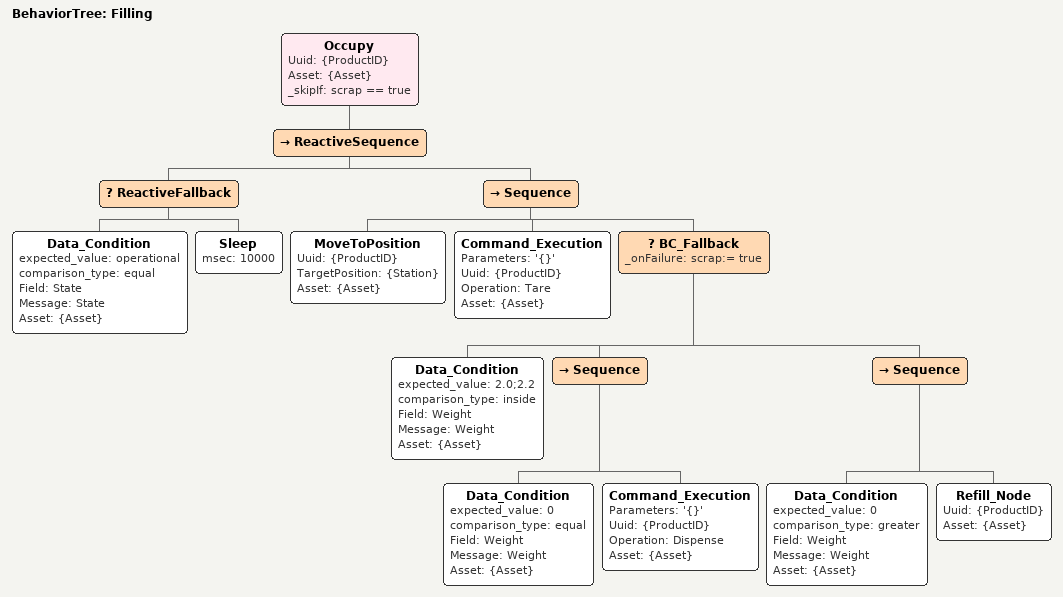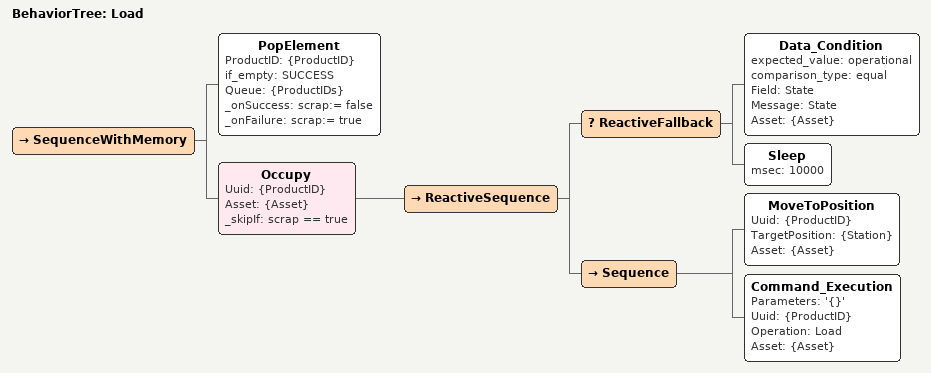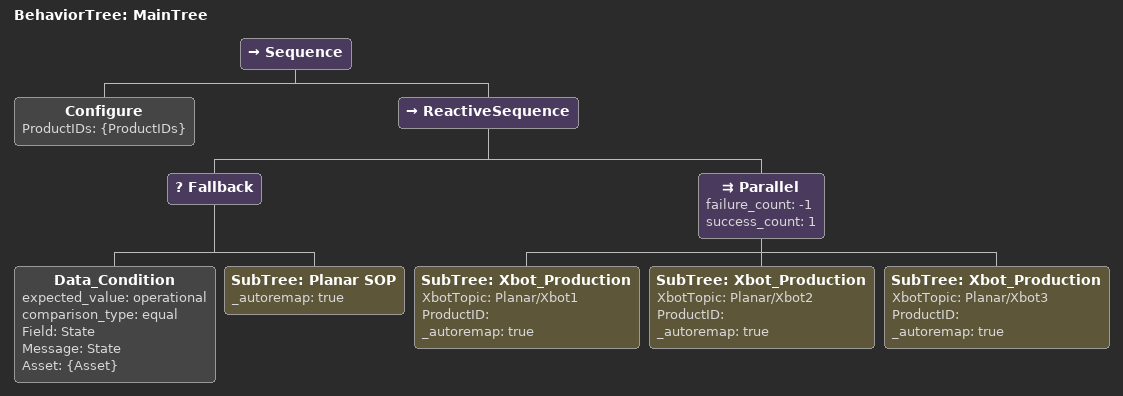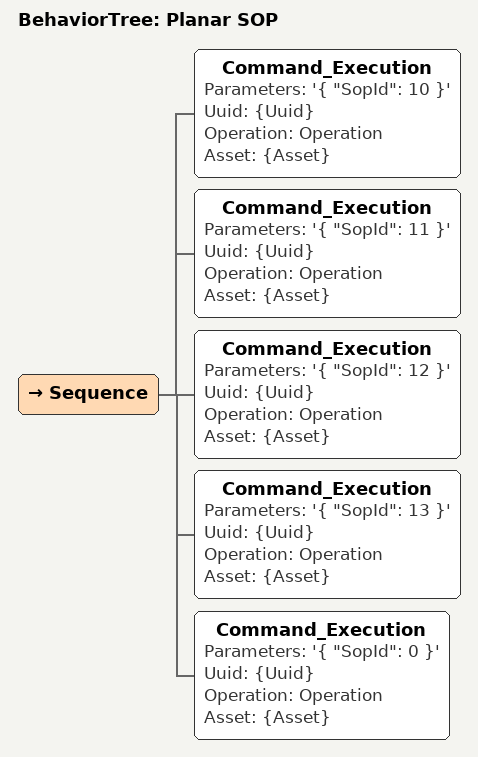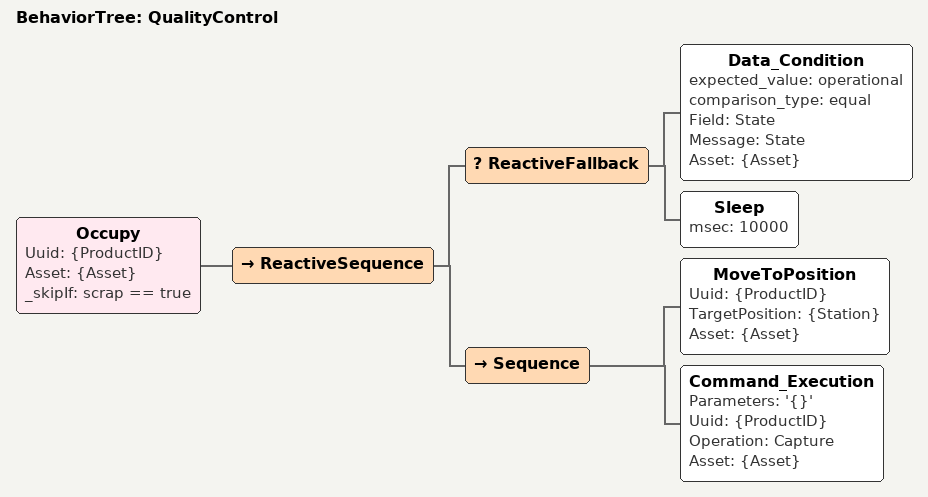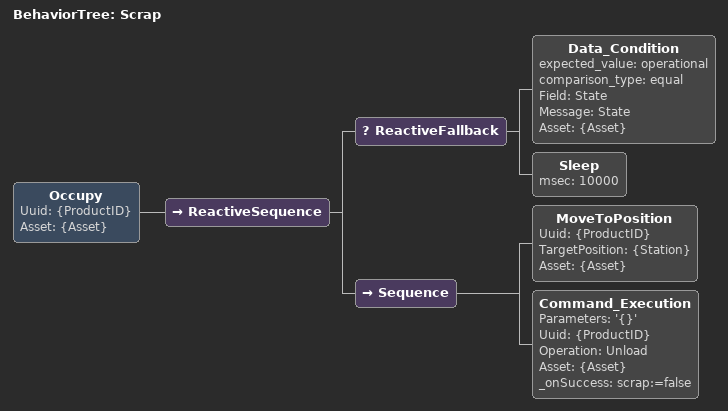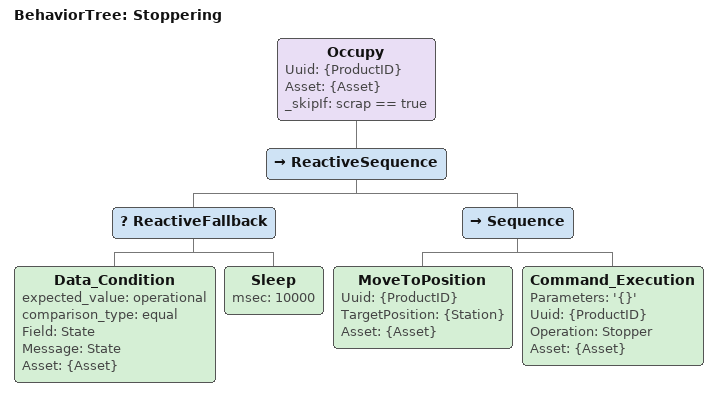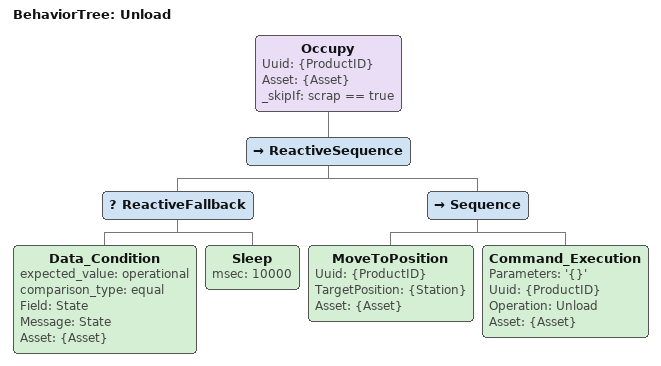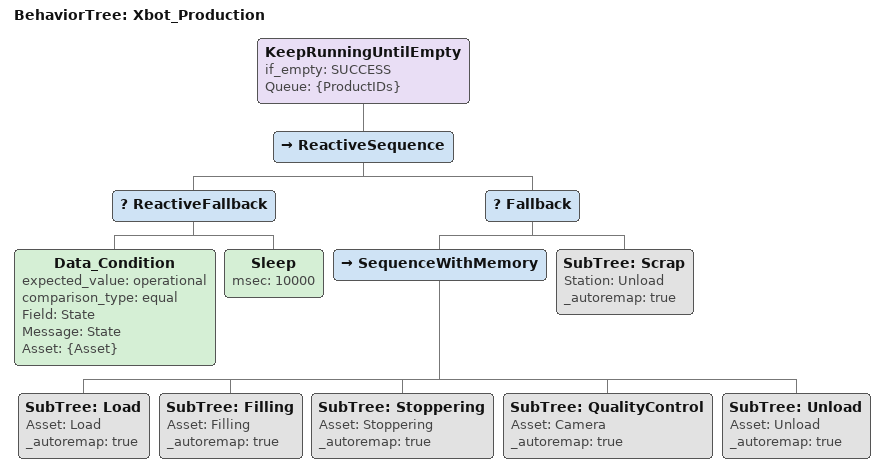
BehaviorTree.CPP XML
<?xml version="1.0" encoding="UTF-8"?>
<root BTCPP_format="4">
  <BehaviorTree ID="Filling">
    <Occupy Uuid="{ProductID}"
            Asset="{Asset}"
            _skipIf="scrap == true">
      <ReactiveSequence>
        <ReactiveFallback>
          <Data_Condition expected_value="operational"
                          comparison_type="equal"
                          Field="State"
                          Message="State"
                          Asset="{Asset}"/>
          <Sleep msec="10000"/>
        </ReactiveFallback>
        <Sequence>
          <MoveToPosition Uuid="{ProductID}"
                          TargetPosition="{Station}"
                          Asset="{Asset}"/>
          <Command_Execution Parameters="&apos;{}&apos;"
                             Uuid="{ProductID}"
                             Operation="Tare"
                             Asset="{Asset}"/>
          <BC_Fallback _onFailure="scrap:= true">
            <Data_Condition expected_value="2.0;2.2"
                            comparison_type="inside"
                            Field="Weight"
                            Message="Weight"
                            Asset="{Asset}"/>
            <Sequence>
              <Data_Condition expected_value="0"
                              comparison_type="equal"
                              Field="Weight"
                              Message="Weight"
                              Asset="{Asset}"/>
              <Command_Execution Parameters="&apos;{}&apos;"
                                 Uuid="{ProductID}"
                                 Operation="Dispense"
                                 Asset="{Asset}"/>
            </Sequence>
            <Sequence>
              <Data_Condition expected_value="0"
                              comparison_type="greater"
                              Field="Weight"
                              Message="Weight"
                              Asset="{Asset}"/>
              <Refill_Node Uuid="{ProductID}"
                           Asset="{Asset}"/>
            </Sequence>
          </BC_Fallback>
        </Sequence>
      </ReactiveSequence>
    </Occupy>
  </BehaviorTree>

  <BehaviorTree ID="Load">
    <SequenceWithMemory>
      <PopElement ProductID="{ProductID}"
                  if_empty="SUCCESS"
                  Queue="{ProductIDs}"
                  _onSuccess="scrap:= false"
                  _onFailure="scrap:= true"/>
      <Occupy Uuid="{ProductID}"
              Asset="{Asset}"
              _skipIf="scrap == true">
        <ReactiveSequence>
          <ReactiveFallback>
            <Data_Condition expected_value="operational"
                            comparison_type="equal"
                            Field="State"
                            Message="State"
                            Asset="{Asset}"/>
            <Sleep msec="10000"/>
          </ReactiveFallback>
          <Sequence>
            <MoveToPosition Uuid="{ProductID}"
                            TargetPosition="{Station}"
                            Asset="{Asset}"/>
            <Command_Execution Parameters="&apos;{}&apos;"
                               Uuid="{ProductID}"
                               Operation="Load"
                               Asset="{Asset}"/>
          </Sequence>
        </ReactiveSequence>
      </Occupy>
    </SequenceWithMemory>
  </BehaviorTree>

  <BehaviorTree ID="MainTree">
    <Sequence>
      <Configure ProductIDs="{ProductIDs}"/>
      <ReactiveSequence>
        <Fallback>
          <Data_Condition expected_value="operational"
                          comparison_type="equal"
                          Field="State"
                          Message="State"
                          Asset="{Asset}"/>
          <SubTree ID="Planar SOP"
                   _autoremap="true"/>
        </Fallback>
        <Parallel failure_count="-1"
                  success_count="1">
          <SubTree ID="Xbot_Production"
                   XbotTopic="Planar/Xbot1"
                   ProductID=""
                   _autoremap="true"/>
          <SubTree ID="Xbot_Production"
                   XbotTopic="Planar/Xbot2"
                   ProductID=""
                   _autoremap="true"/>
          <SubTree ID="Xbot_Production"
                   XbotTopic="Planar/Xbot3"
                   ProductID=""
                   _autoremap="true"/>
        </Parallel>
      </ReactiveSequence>
    </Sequence>
  </BehaviorTree>

  <BehaviorTree ID="Planar SOP">
    <Sequence>
      <Command_Execution Parameters="&apos;{ &quot;SopId&quot;: 10 }&apos;"
                         Uuid="{Uuid}"
                         Operation="Operation"
                         Asset="{Asset}"/>
      <Command_Execution Parameters="&apos;{ &quot;SopId&quot;: 11 }&apos;"
                         Uuid="{Uuid}"
                         Operation="Operation"
                         Asset="{Asset}"/>
      <Command_Execution Parameters="&apos;{ &quot;SopId&quot;: 12 }&apos;"
                         Uuid="{Uuid}"
                         Operation="Operation"
                         Asset="{Asset}"/>
      <Command_Execution Parameters="&apos;{ &quot;SopId&quot;: 13 }&apos;"
                         Uuid="{Uuid}"
                         Operation="Operation"
                         Asset="{Asset}"/>
      <Command_Execution Parameters="&apos;{ &quot;SopId&quot;: 0 }&apos;"
                         Uuid="{Uuid}"
                         Operation="Operation"
                         Asset="{Asset}"/>
    </Sequence>
  </BehaviorTree>

  <BehaviorTree ID="QualityControl">
    <Occupy Uuid="{ProductID}"
            Asset="{Asset}"
            _skipIf="scrap == true">
      <ReactiveSequence>
        <ReactiveFallback>
          <Data_Condition expected_value="operational"
                          comparison_type="equal"
                          Field="State"
                          Message="State"
                          Asset="{Asset}"/>
          <Sleep msec="10000"/>
        </ReactiveFallback>
        <Sequence>
          <MoveToPosition Uuid="{ProductID}"
                          TargetPosition="{Station}"
                          Asset="{Asset}"/>
          <Command_Execution Parameters="&apos;{}&apos;"
                             Uuid="{ProductID}"
                             Operation="Capture"
                             Asset="{Asset}"/>
        </Sequence>
      </ReactiveSequence>
    </Occupy>
  </BehaviorTree>

  <BehaviorTree ID="Scrap">
    <Occupy Uuid="{ProductID}"
            Asset="{Asset}">
      <ReactiveSequence>
        <ReactiveFallback>
          <Data_Condition expected_value="operational"
                          comparison_type="equal"
                          Field="State"
                          Message="State"
                          Asset="{Asset}"/>
          <Sleep msec="10000"/>
        </ReactiveFallback>
        <Sequence>
          <MoveToPosition Uuid="{ProductID}"
                          TargetPosition="{Station}"
                          Asset="{Asset}"/>
          <Command_Execution Parameters="&apos;{}&apos;"
                             Uuid="{ProductID}"
                             Operation="Unload"
                             Asset="{Asset}"
                             _onSuccess="scrap:=false"/>
        </Sequence>
      </ReactiveSequence>
    </Occupy>
  </BehaviorTree>

  <BehaviorTree ID="Stoppering">
    <Occupy Uuid="{ProductID}"
            Asset="{Asset}"
            _skipIf="scrap == true">
      <ReactiveSequence>
        <ReactiveFallback>
          <Data_Condition expected_value="operational"
                          comparison_type="equal"
                          Field="State"
                          Message="State"
                          Asset="{Asset}"/>
          <Sleep msec="10000"/>
        </ReactiveFallback>
        <Sequence>
          <MoveToPosition Uuid="{ProductID}"
                          TargetPosition="{Station}"
                          Asset="{Asset}"/>
          <Command_Execution Parameters="&apos;{}&apos;"
                             Uuid="{ProductID}"
                             Operation="Stopper"
                             Asset="{Asset}"/>
        </Sequence>
      </ReactiveSequence>
    </Occupy>
  </BehaviorTree>

  <BehaviorTree ID="Unload">
    <Occupy Uuid="{ProductID}"
            Asset="{Asset}"
            _skipIf="scrap == true">
      <ReactiveSequence>
        <ReactiveFallback>
          <Data_Condition expected_value="operational"
                          comparison_type="equal"
                          Field="State"
                          Message="State"
                          Asset="{Asset}"/>
          <Sleep msec="10000"/>
        </ReactiveFallback>
        <Sequence>
          <MoveToPosition Uuid="{ProductID}"
                          TargetPosition="{Station}"
                          Asset="{Asset}"/>
          <Command_Execution Parameters="&apos;{}&apos;"
                             Uuid="{ProductID}"
                             Operation="Unload"
                             Asset="{Asset}"/>
        </Sequence>
      </ReactiveSequence>
    </Occupy>
  </BehaviorTree>

  <BehaviorTree ID="Xbot_Production">
    <KeepRunningUntilEmpty if_empty="SUCCESS"
                           Queue="{ProductIDs}">
      <ReactiveSequence>
        <ReactiveFallback>
          <Data_Condition expected_value="operational"
                          comparison_type="equal"
                          Field="State"
                          Message="State"
                          Asset="{Asset}"/>
          <Sleep msec="10000"/>
        </ReactiveFallback>
        <Fallback>
          <SequenceWithMemory>
            <SubTree ID="Load"
                     Asset="Load"
                     _autoremap="true"/>
            <SubTree ID="Filling"
                     Asset="Filling"
                     _autoremap="true"/>
            <SubTree ID="Stoppering"
                     Asset="Stoppering"
                     _autoremap="true"/>
            <SubTree ID="QualityControl"
                     Asset="Camera"
                     _autoremap="true"/>
            <SubTree ID="Unload"
                     Asset="Unload"
                     _autoremap="true"/>
          </SequenceWithMemory>
          <SubTree ID="Scrap"
                   Station="Unload"
                   _autoremap="true"/>
        </Fallback>
      </ReactiveSequence>
    </KeepRunningUntilEmpty>
  </BehaviorTree>

</root>
